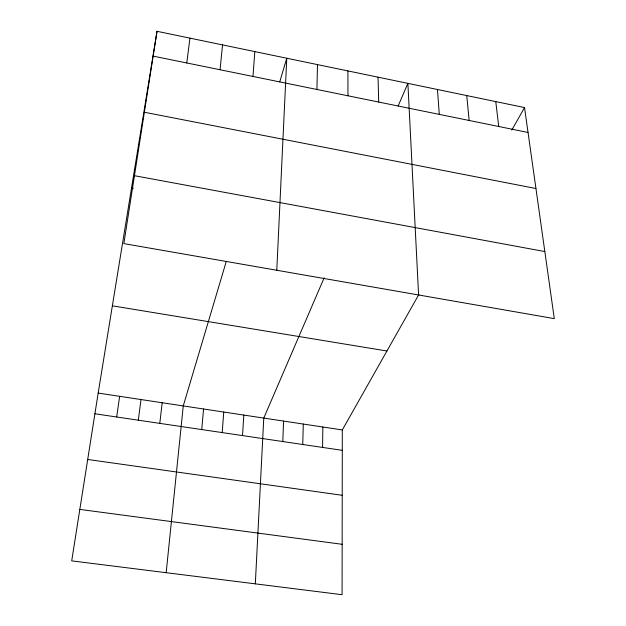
<?xml version="1.0" encoding="UTF-8"?>
<svg xmlns="http://www.w3.org/2000/svg" width="626" height="626" viewBox="0 0 626 626"><rect width="100%" height="100%" fill="white"/><g stroke="black" fill="none" stroke-linecap="round" stroke-linejoin="round"><path stroke-width="0.94" d="M418.927 294.384L342.312 429.945L342.086 594.7L71.708 560.873L98.172 393.081L157.016 31.3L524.525 107.57L554.292 318.626L123.838 243.608L157.016 31.3M322.578 447.426L322.852 427.01M316.936 89.479L317.484 64.603M302.749 444.499L303.281 424.052M282.795 441.549L283.578 421.079M276.786 270.26L286.771 58.226L279.72 81.912M255.322 583.847L263.765 418.082L324.143 277.858M242.52 435.594L243.819 415.077M252.99 76.458L254.813 51.598M222.191 432.589L223.756 412.041M201.728 429.569L203.567 408.997M220.047 69.744L222.543 44.9M166.172 572.688L183.254 405.93L226.189 261.723M159.794 423.372L162.189 402.745M186.767 62.968L189.944 38.131M138.307 420.195L140.991 399.545M116.679 417.002L119.652 396.328M398.128 106.029L407.886 83.36L418.598 294.979M511.786 130.098L524.525 107.57M79.823 509.4L342.156 544.299M87.703 459.476L342.219 495.291M94.909 413.778L342.281 450.337M98.172 393.081L342.312 429.945M112.367 305.824L386.931 351.006M131.546 187.902L133.416 188.246M134.449 175.695L544.831 251.566M144.371 112.242L535.942 188.52M153.143 56.121L528.031 132.462M495.769 101.6L498.734 126.499M466.746 95.582L469.156 120.474M437.457 89.502L439.295 114.394M378.041 77.17L378.707 102.054M347.907 70.918L347.97 95.794"/></g></svg>
